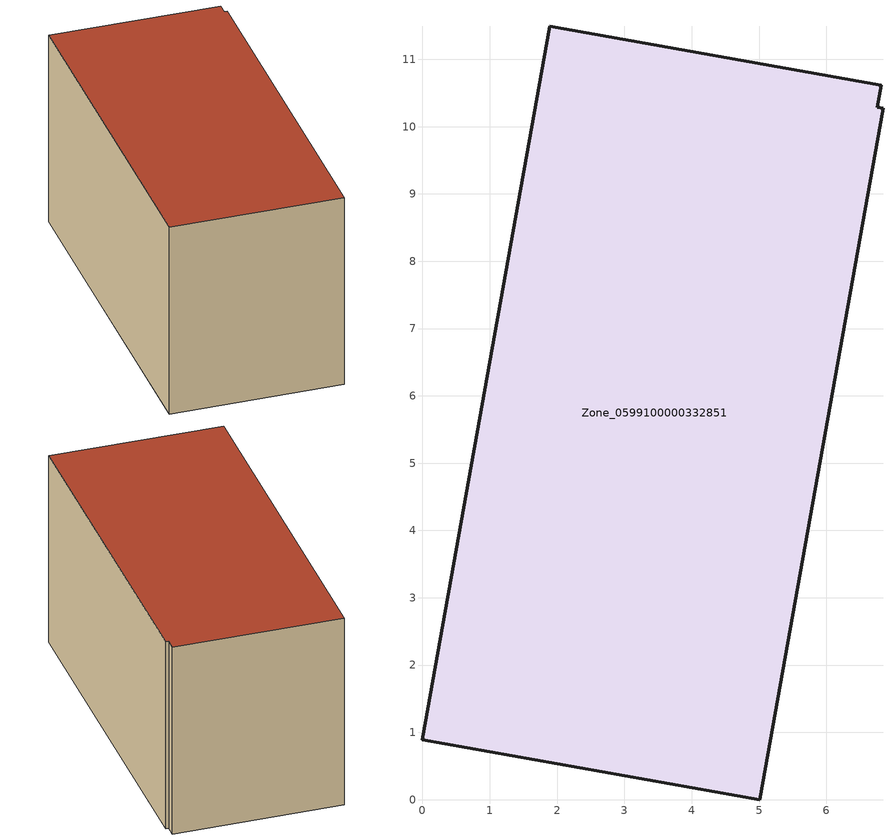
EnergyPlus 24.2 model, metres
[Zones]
Zone_0599100000332851
 floor ground (C_G): 0,0.89 1.89,11.49 6.82,10.62 6.76,10.29 6.84,10.27 5.01,0 z0
 wall outside (C_F): 1.89,11.49 0,0.89 5.01,0 6.84,10.27 6.76,10.29 6.82,10.62 1.89,11.49 z0:6.03
 roof outside (C_R): 5.01,0 6.84,10.27 6.76,10.29 6.82,10.62 1.89,11.49 0,0.89 z6.03
[BUILDING]
Pand.0599100000332851: North Axis=0; Terrain=City; Loads Convergence Tolerance Value=0.04; Temperature Convergence Tolerance Value=0.4; Solar Distribution=FullExterior; Maximum Number of Warmup Days=25; Minimum Number of Warmup Days=1
[Site:Location]
Rotterdam.The.Hague.AP_ZH_NLD Design_Conditions: Latitude=51.96; Longitude=4.45; Time Zone=1; Elevation=-4.5
[SITE:GROUNDTEMPERATURE:BUILDINGSURFACE]
18, 18, 18, 18, 18, 18, 18, 18, 18, 18, 18, 18
[MATERIAL] Thermal Absorptance=0.9; Solar Absorptance=0.7; Visible Absorptance=0.7
Name | Roughness | Thickness | Conductivity | Density | Specific Heat
G.TC.1975-1991 | MediumSmooth | 0.15 | 0.288461 | 540 | 1210
F.TC.1975-1991 | Rough | 0.3 | 0.230769 | 1920 | 840
R.TC.1975-1991 | MediumRough | 0.2 | 0.153846 | 1500 | 1000
[CONSTRUCTION]
C_G: G.TC.1975-1991
C_F: F.TC.1975-1991
C_R: R.TC.1975-1991
[ZONE]
Zone_0599100000332851: Type=1; Multiplier=1; Ceiling Height=Autocalculate; Volume=Autocalculate; Floor Area=autocalculate; Part of Total Floor Area=Yes
[ZONEINFILTRATION:DESIGNFLOWRATE]
Infil_Zone_0599100000332851: Zone or ZoneList or Space or SpaceList=Zone_0599100000332851; Schedule=AlwaysOn; Design Flow Rate Calculation Method=Flow/Area; Flow Rate per Floor Area=0.003; Constant Term Coefficient=1; Temperature Term Coefficient=0; Velocity Term Coefficient=0; Velocity Squared Term Coefficient=0
[HVACTEMPLATE:ZONE:IDEALLOADSAIRSYSTEM]
Zone_0599100000332851: Maximum Heating Supply Air Temperature=50; Minimum Cooling Supply Air Temperature=13; Maximum Heating Supply Air Humidity Ratio=0.0156; Minimum Cooling Supply Air Humidity Ratio=0.0077; Heating Limit=NoLimit; Cooling Limit=NoLimit; Dehumidification Control Type=ConstantSensibleHeatRatio; Cooling Sensible Heat Ratio=0.7; Dehumidification Setpoint=60; Humidification Control Type=None; Humidification Setpoint=30; Outdoor Air Method=None; Outdoor Air Flow Rate per Person=0.00944; Outdoor Air Flow Rate per Zone Floor Area=0; Outdoor Air Flow Rate per Zone=0; Demand Controlled Ventilation Type=None; Outdoor Air Economizer Type=NoEconomizer; Heat Recovery Type=None; Sensible Heat Recovery Effectiveness=0.7; Latent Heat Recovery Effectiveness=0.65
[ZONECONTROL:THERMOSTAT]
ThermostatControl_Zone_0599100000332851: Zone or ZoneList=Zone_0599100000332851; Control Type Schedule=DualSetpointControlType; Control 1=Thermostat_Zone_0599100000332851; Temperature Difference Between Cutout And Setpoint=0
[THERMOSTATSETPOINT:DUALSETPOINT]
Thermostat_Zone_0599100000332851: Heating Setpoint Temperature Schedule=HeatingSetpoint_Zone_0599100000332851; Cooling Setpoint Temperature Schedule=CoolingSetpoint_Zone_0599100000332851
[SCHEDULE:COMPACT]
HeatingSetpoint_Zone_0599100000332851: Through: 12/31, For: AllDays, Until: 24:00, 21
CoolingSetpoint_Zone_0599100000332851: Through: 12/31, For: AllDays, Until: 24:00, 24
DualSetpointControlType: Through: 12/31, For: AllDays, Until: 24:00, 4
AlwaysOn: Through: 12/31, For: AllDays, Until: 24:00, 1
